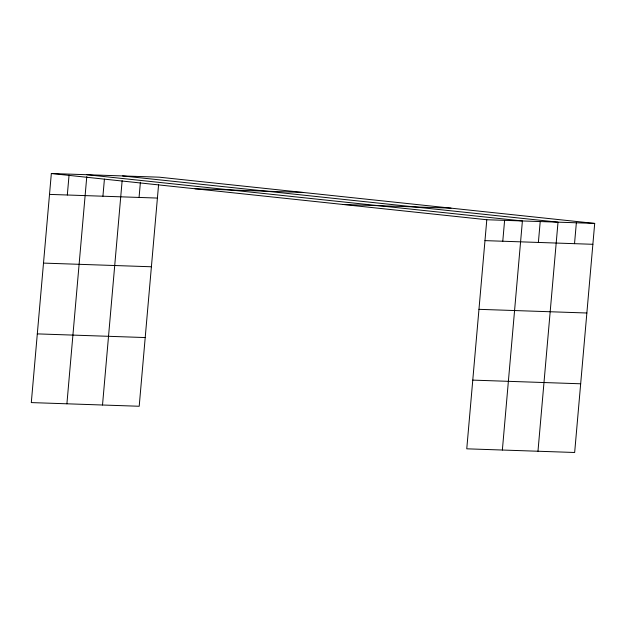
<?xml version="1.0" encoding="UTF-8"?>
<svg xmlns="http://www.w3.org/2000/svg" width="626" height="626" viewBox="0 0 626 626"><rect width="100%" height="100%" fill="white"/><g stroke="black" fill="none" stroke-linecap="round" stroke-linejoin="round"><path stroke-width="0.94" d="M594.7 223.412L486.801 219.742L466.761 448.819L574.66 452.488L594.7 223.412L159.239 177.181L51.34 173.512L31.3 402.588L139.199 406.258L158.574 184.772M67.318 194.999L69.063 175.069M66.904 403.801L86.779 176.626M102.922 196.212L104.417 179.13M102.515 405.006L122.14 180.679M139.066 197.44L140.396 182.252M502.78 241.229L504.603 220.352M502.365 450.031L522.405 220.955L86.951 174.724M538.383 242.442L540.215 221.557M537.977 451.236L558.016 222.167L122.555 175.937M574.527 243.67L576.358 222.786M195.046 188.77L302.945 192.44M49.517 194.396L157.416 198.066M343.103 204.491L451.002 208.153M484.978 240.627L592.877 244.296M43.507 263.1L151.398 266.77M478.968 309.33L586.859 313M37.31 333.885L145.209 337.555M472.771 380.115L580.67 383.785M51.34 173.512L486.801 219.742"/></g></svg>
